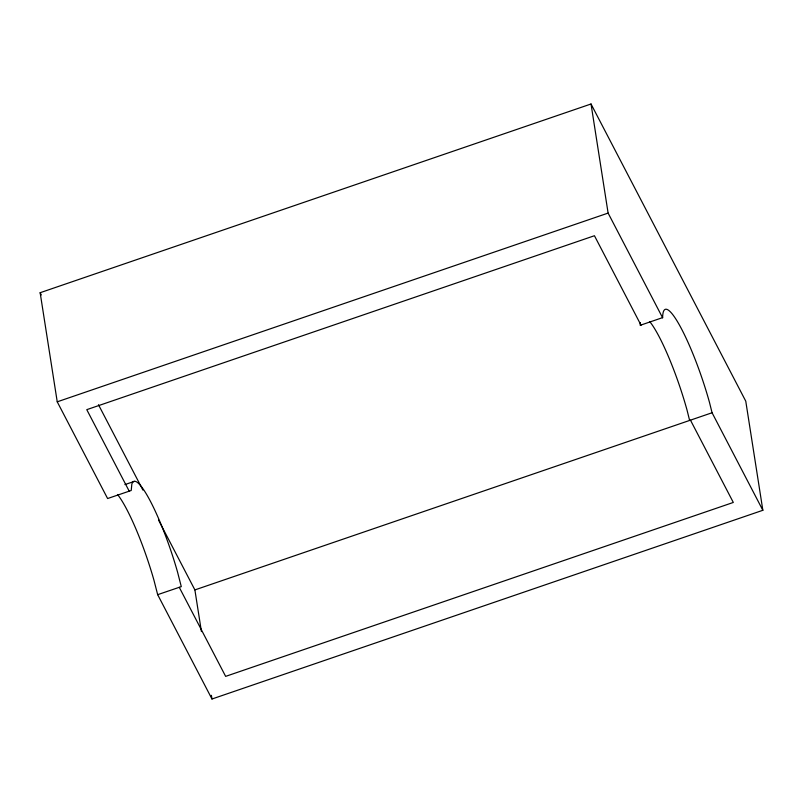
<?xml version="1.0" encoding="UTF-8"?>
<svg xmlns="http://www.w3.org/2000/svg" width="803" height="803" viewBox="0 0 803 803"><rect width="100%" height="100%" fill="white"/><g stroke="black" fill="none" stroke-linecap="round" stroke-linejoin="round"><path stroke-width="1.2" d="M157.669 594.672L181.287 586.622L177.533 572.017A76.958 12.677 71.2 0 0 131.822 484.189L131.23 490.482L107.612 498.533L57.234 401.821L40.15 292.714L591.028 103.988L745.766 401.179L762.85 510.286L211.972 699.011L157.669 594.672L153.915 580.067A76.958 12.677 71.2 0 0 117.549 494.518M57.234 401.821L608.112 213.086L591.028 103.988M762.85 510.286L712.07 412.752L709.491 402.433A76.024 12.416 71.1 0 0 679.83 325.757A76.024 12.416 71.1 0 0 662.636 317.617L640.192 325.305A76.024 12.416 71.1 0 1 640.332 322.615M201.423 631.59L194.888 589.914L712.07 412.752M124.897 484.6L134.342 481.388M608.112 213.086L662.656 317.858M641.055 325.255L594.441 235.731L86.774 409.66L129.203 491.155M690.46 420.15L733.31 502.447L225.643 676.377L179.25 587.294M40.15 292.714L41.304 294.932M98.468 404.712L142.924 490.101M158.512 520.043L194.888 589.914M689.616 420.441L687.047 410.122A76.024 12.416 71.1 0 0 649.768 321.632M211.4 695.338L211.972 699.011"/></g></svg>
